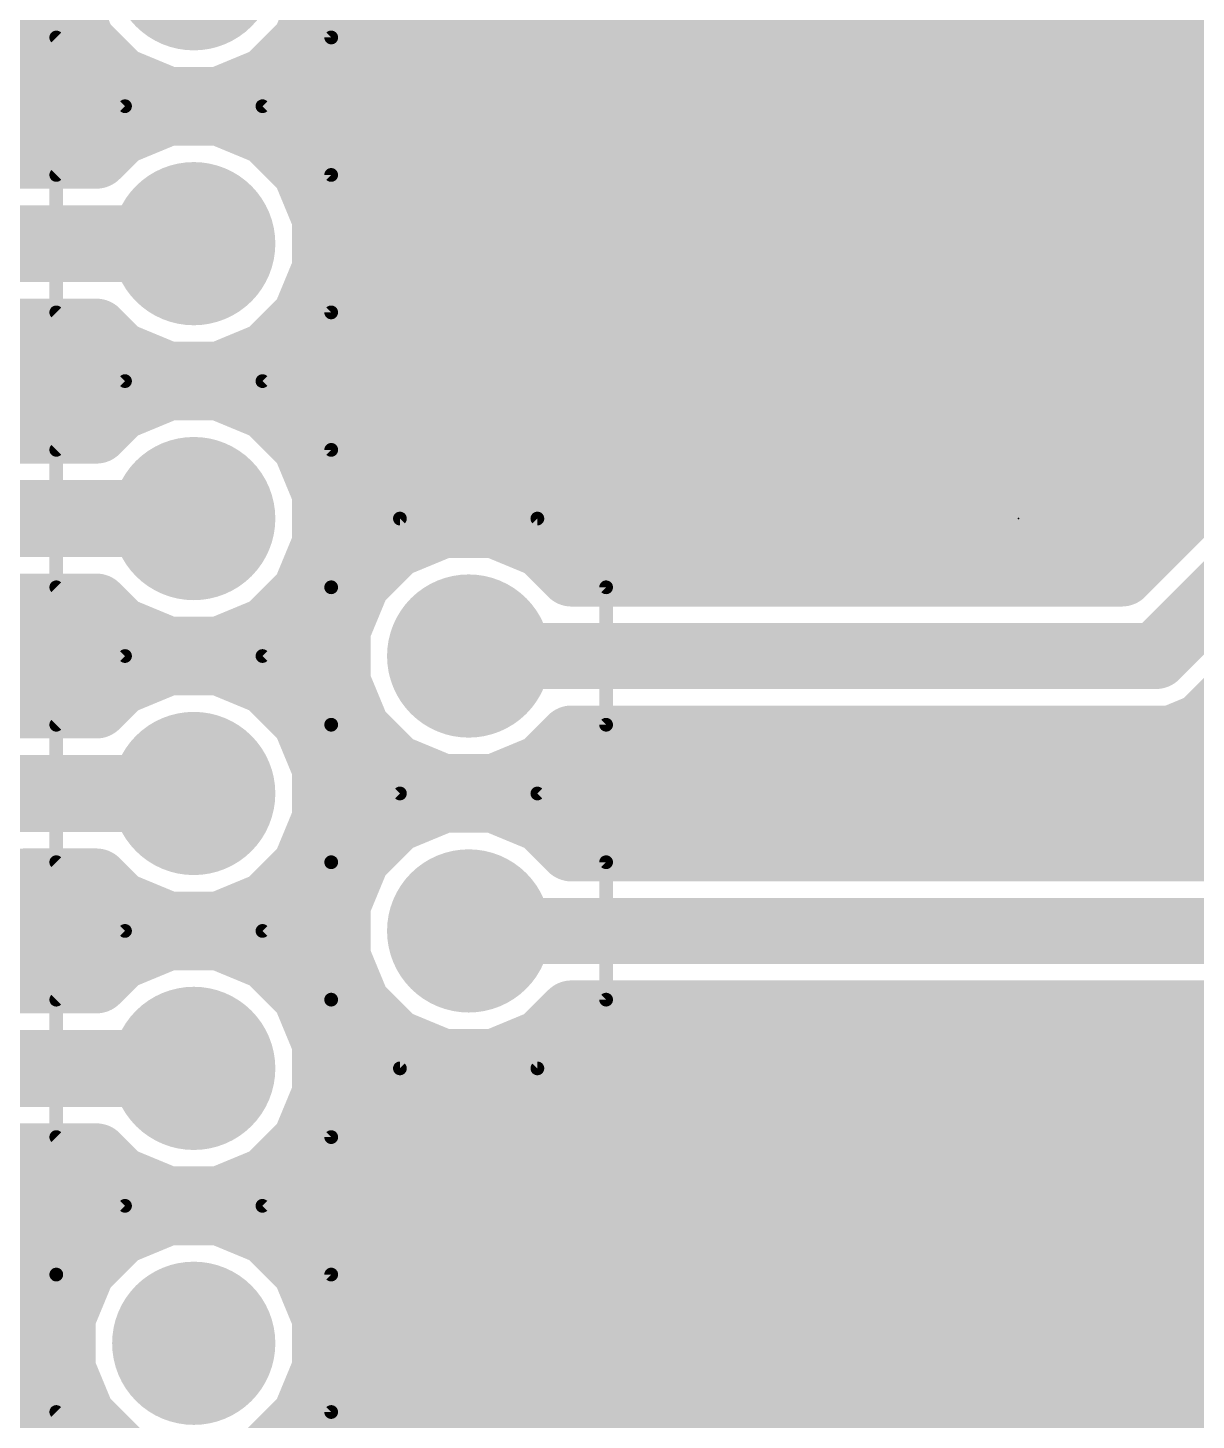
# Model space of a CAD drawing. Extents: x 30.8 to 86, y 18.1 to 73.3.
# Drawn here: x 50.54 to 61.33, y 31.04 to 43.9 of the extents above; entities that cross this region are included whole.
import ezdxf

# ---------------------------------------------------------------- set-up
doc = ezdxf.new("R2010")
doc.units = 0
for name, color, linetype in [('16', 132, 'CONTINUOUS'), ('17', 110, 'CONTINUOUS'), ('20', 31, 'CONTINUOUS'), ('21', 253, 'CONTINUOUS'), ('23', 53, 'CONTINUOUS')]:
    doc.layers.add(name, color=color, linetype=linetype)

# ---------------------------------------------------------------- blocks, each defined once
blk = doc.blocks.new('ROUNDP')
at = {"const_width": 0.5}
blk.add_lwpolyline([(0, -0.25, 1), (0, 0.25, 1), (0, -0.25)], format="xyb", dxfattribs=at)

msp = doc.modelspace()

# ---------------------------------------------------------------- linework, layer by layer
at = {"layer": '16'}
for points, const_width in [([(50.8588, 44.2091), (51.0432, 43.7639)], 0.6096), ([(53.0968, 43.7639), (53.2812, 44.2091)], 0.6096), ([(48.8507, 43.8912), (50.9905, 43.8912)], 0.6096), ([(53.1495, 43.8912), (62.738, 43.8912)], 0.6096), ([(51.0432, 43.7639), (51.3839, 43.4232)], 0.6096), ([(52.7561, 43.4232), (53.0968, 43.7639)], 0.6096), ([(51.3839, 43.4232), (51.8291, 43.2388)], 0.6096), ([(52.3109, 43.2388), (52.7561, 43.4232)], 0.6096), ([(48.2411, 43.2816), (51.7257, 43.2816)], 0.6096), ([(51.8291, 43.2388), (52.3109, 43.2388)], 0.6096), ([(52.4143, 43.2816), (62.738, 43.2816)], 0.6096), ([(51.8291, 43.1212), (51.3839, 42.9368)], 0.6096), ([(52.3109, 43.1212), (51.8291, 43.1212)], 0.6096), ([(52.7561, 42.9368), (52.3109, 43.1212)], 0.6096), ([(51.3839, 42.9368), (51.1699, 42.7228)], 0.6096), ([(53.0968, 42.5961), (52.7561, 42.9368)], 0.6096), ([(51.1699, 42.7228), (49.8962, 42.7228)], 0.6096), ([(53.0209, 42.672), (62.738, 42.672)], 0.6096), ([(53.2812, 42.1509), (53.0968, 42.5961)], 0.6096), ([(53.2812, 41.6691), (53.2812, 42.1509)], 0.6096), ([(53.2812, 42.0624), (62.738, 42.0624)], 0.6096), ([(48.895, 41.91), (52.07, 41.91)], 0.7112), ([(53.0968, 41.2239), (53.2812, 41.6691)], 0.6096), ([(53.1916, 41.4528), (62.738, 41.4528)], 0.6096), ([(52.7561, 40.8832), (53.0968, 41.2239)], 0.6096), ([(49.8962, 41.0972), (51.1699, 41.0972)], 0.6096), ([(51.1699, 41.0972), (51.3839, 40.8832)], 0.6096), ([(51.3839, 40.8832), (51.8291, 40.6988)], 0.6096), ([(52.3109, 40.6988), (52.7561, 40.8832)], 0.6096), ([(62.738, 40.9556), (60.6444, 38.862)], 0.6096), ([(49.6422, 40.8432), (51.4805, 40.8432)], 0.6096), ([(52.6595, 40.8432), (62.6256, 40.8432)], 0.6096), ([(51.8291, 40.6988), (52.3109, 40.6988)], 0.6096), ([(60.96, 38.1), (63.5, 40.64)], 0.6096), ([(51.8291, 40.5812), (51.3839, 40.3968)], 0.6096), ([(52.3109, 40.5812), (51.8291, 40.5812)], 0.6096), ([(52.7561, 40.3968), (52.3109, 40.5812)], 0.6096), ([(51.3839, 40.3968), (51.1699, 40.1828)], 0.6096), ([(53.0968, 40.0561), (52.7561, 40.3968)], 0.6096), ([(45.1931, 40.2336), (51.2207, 40.2336)], 0.6096), ([(52.9193, 40.2336), (62.016, 40.2336)], 0.6096), ([(51.1699, 40.1828), (48.7333, 40.1828)], 0.6096), ([(53.2812, 39.6109), (53.0968, 40.0561)], 0.6096), ([(61.3916, 37.454), (63.9316, 39.994)], 0.6096), ([(53.2758, 39.624), (61.4064, 39.624)], 0.6096), ([(53.2812, 39.1291), (53.2812, 39.6109)], 0.6096), ([(48.895, 39.37), (52.07, 39.37)], 0.7112), ([(54.3691, 39.3112), (53.9239, 39.1268)], 0.6096), ([(54.8509, 39.3112), (54.3691, 39.3112)], 0.6096), ([(55.2961, 39.1268), (54.8509, 39.3112)], 0.6096), ([(53.0968, 38.6839), (53.2812, 39.1291)], 0.6096), ([(53.9239, 39.1268), (53.5832, 38.7861)], 0.6096), ([(55.5609, 38.862), (55.2961, 39.1268)], 0.6096), ([(53.2337, 39.0144), (53.8115, 39.0144)], 0.6096), ([(55.4085, 39.0144), (60.7968, 39.0144)], 0.6096), ([(60.6444, 38.862), (55.5609, 38.862)], 0.6096), ([(52.7561, 38.3432), (53.0968, 38.6839)], 0.6096), ([(53.5832, 38.7861), (53.3988, 38.3409)], 0.6096), ([(49.2317, 38.5572), (51.1699, 38.5572)], 0.6096), ([(51.1699, 38.5572), (51.3839, 38.3432)], 0.6096), ([(49.0793, 38.4048), (51.3223, 38.4048)], 0.6096), ([(51.3839, 38.3432), (51.8291, 38.1588)], 0.6096), ([(52.3109, 38.1588), (52.7561, 38.3432)], 0.6096), ([(52.8177, 38.4048), (53.4253, 38.4048)], 0.6096), ([(53.3988, 38.3409), (53.3988, 37.8591)], 0.6096), ([(51.8291, 38.0412), (51.3839, 37.8568)], 0.6096), ([(51.8291, 38.1588), (52.3109, 38.1588)], 0.6096), ([(52.3109, 38.0412), (51.8291, 38.0412)], 0.6096), ([(52.7561, 37.8568), (52.3109, 38.0412)], 0.6096), ([(54.61, 38.1), (60.96, 38.1)], 0.6096), ([(48.4697, 37.7952), (51.3223, 37.7952)], 0.6096), ([(51.3839, 37.8568), (51.1699, 37.6428)], 0.6096), ([(53.0968, 37.5161), (52.7561, 37.8568)], 0.6096), ([(52.8177, 37.7952), (53.4253, 37.7952)], 0.6096), ([(53.3988, 37.8591), (53.5832, 37.4139)], 0.6096), ([(51.1699, 37.6428), (50.0033, 37.6428)], 0.6096), ([(53.2812, 37.0709), (53.0968, 37.5161)], 0.6096), ([(53.5832, 37.4139), (53.9239, 37.0732)], 0.6096), ([(61.1116, 37.338), (61.3916, 37.454)], 0.6096), ([(55.2961, 37.0732), (55.5609, 37.338)], 0.6096), ([(55.5609, 37.338), (61.1116, 37.338)], 0.6096), ([(53.2337, 37.1856), (53.8115, 37.1856)], 0.6096), ([(55.4085, 37.1856), (62.778, 37.1856)], 0.6096), ([(53.2812, 36.5891), (53.2812, 37.0709)], 0.6096), ([(53.9239, 37.0732), (54.3691, 36.8888)], 0.6096), ([(54.8509, 36.8888), (55.2961, 37.0732)], 0.6096), ([(50.165, 36.83), (52.07, 36.83)], 0.7112), ([(54.3691, 36.8888), (54.8509, 36.8888)], 0.6096), ([(54.3691, 36.7712), (53.9239, 36.5868)], 0.6096), ([(54.8509, 36.7712), (54.3691, 36.7712)], 0.6096), ([(55.2961, 36.5868), (54.8509, 36.7712)], 0.6096), ([(53.0968, 36.1439), (53.2812, 36.5891)], 0.6096), ([(53.2758, 36.576), (53.9131, 36.576)], 0.6096), ([(53.9239, 36.5868), (53.5832, 36.2461)], 0.6096), ([(55.5609, 36.322), (55.2961, 36.5868)], 0.6096), ([(55.3069, 36.576), (62.1684, 36.576)], 0.6096), ([(53.5832, 36.2461), (53.3988, 35.8009)], 0.6096), ([(61.9144, 36.322), (55.5609, 36.322)], 0.6096), ([(52.7561, 35.8032), (53.0968, 36.1439)], 0.6096), ([(49.5873, 35.1028), (50.5017, 36.0172)], 0.6096), ([(50.5017, 36.0172), (51.1699, 36.0172)], 0.6096), ([(51.1699, 36.0172), (51.3839, 35.8032)], 0.6096), ([(50.4509, 35.9664), (51.2207, 35.9664)], 0.6096), ([(52.9193, 35.9664), (53.4673, 35.9664)], 0.6096), ([(51.3839, 35.8032), (51.8291, 35.6188)], 0.6096), ([(52.3109, 35.6188), (52.7561, 35.8032)], 0.6096), ([(53.3988, 35.8009), (53.3988, 35.3191)], 0.6096), ([(51.8291, 35.6188), (52.3109, 35.6188)], 0.6096), ([(51.8291, 35.5012), (51.3839, 35.3168)], 0.6096), ([(52.3109, 35.5012), (51.8291, 35.5012)], 0.6096), ([(52.7561, 35.3168), (52.3109, 35.5012)], 0.6096), ([(62.23, 35.56), (54.61, 35.56)], 0.6096), ([(49.8413, 35.3568), (51.4805, 35.3568)], 0.6096), ([(52.6595, 35.3568), (53.3988, 35.3568)], 0.6096), ([(51.3839, 35.3168), (51.1699, 35.1028)], 0.6096), ([(53.0968, 34.9761), (52.7561, 35.3168)], 0.6096), ([(53.3988, 35.3191), (53.5832, 34.8739)], 0.6096), ([(51.1699, 35.1028), (49.5873, 35.1028)], 0.6096), ([(53.2812, 34.5309), (53.0968, 34.9761)], 0.6096), ([(53.5832, 34.8739), (53.9239, 34.5332)], 0.6096), ([(53.1916, 34.7472), (53.7099, 34.7472)], 0.6096), ([(55.2961, 34.5332), (55.5609, 34.798)], 0.6096), ([(55.5101, 34.7472), (66.0782, 34.7472)], 0.6096), ([(55.5609, 34.798), (62.3816, 34.798)], 0.6096), ([(53.2812, 34.0491), (53.2812, 34.5309)], 0.6096), ([(53.9239, 34.5332), (54.3691, 34.3488)], 0.6096), ([(54.8509, 34.3488), (55.2961, 34.5332)], 0.6096), ([(48.26, 34.29), (52.07, 34.29)], 0.7112), ([(54.3691, 34.3488), (54.8509, 34.3488)], 0.6096), ([(53.0968, 33.6039), (53.2812, 34.0491)], 0.6096), ([(53.2812, 34.1376), (66.005, 34.1376)], 0.6096), ([(52.7561, 33.2632), (53.0968, 33.6039)], 0.6096), ([(48.5967, 33.4772), (51.1699, 33.4772)], 0.6096), ([(51.1699, 33.4772), (51.3839, 33.2632)], 0.6096), ([(53.0209, 33.528), (66.2409, 33.528)], 0.6096), ([(51.3839, 33.2632), (51.8291, 33.0788)], 0.6096), ([(52.3109, 33.0788), (52.7561, 33.2632)], 0.6096), ([(51.8291, 33.0788), (52.3109, 33.0788)], 0.6096), ([(48.0379, 32.9184), (51.7258, 32.9184)], 0.6096), ([(51.8291, 32.9612), (51.3839, 32.7768)], 0.6096), ([(52.3109, 32.9612), (51.8291, 32.9612)], 0.6096), ([(52.7561, 32.7768), (52.3109, 32.9612)], 0.6096), ([(52.4142, 32.9184), (66.9658, 32.9184)], 0.6096), ([(51.3839, 32.7768), (51.0432, 32.4361)], 0.6096), ([(53.0968, 32.4361), (52.7561, 32.7768)], 0.6096), ([(51.0432, 32.4361), (50.8588, 31.9909)], 0.6096), ([(53.2812, 31.9909), (53.0968, 32.4361)], 0.6096), ([(47.8028, 32.3088), (50.9905, 32.3088)], 0.6096), ([(53.1495, 32.3088), (66.2305, 32.3088)], 0.6096), ([(50.8588, 31.9909), (50.8588, 31.5091)], 0.6096), ([(53.2812, 31.5091), (53.2812, 31.9909)], 0.6096), ([(47.8028, 31.6992), (50.8588, 31.6992)], 0.6096), ([(53.2812, 31.6992), (66.0988, 31.6992)], 0.6096), ([(50.8588, 31.5091), (51.0432, 31.0639)], 0.6096), ([(53.0968, 31.0639), (53.2812, 31.5091)], 0.6096), ([(47.8028, 31.0896), (51.0326, 31.0896)], 0.6096), ([(53.1074, 31.0896), (66.2726, 31.0896)], 0.6096), ([(51.0432, 31.0639), (51.3839, 30.7232)], 0.6096), ([(52.7561, 30.7232), (53.0968, 31.0639)], 0.6096)]:
    msp.add_lwpolyline(points, dxfattribs=dict(at, const_width=const_width))
for points, const_width in [([(50.9905, 43.7388, 1), (50.9905, 44.0436)], 0.3048), ([(53.1495, 44.0436, 1), (53.1495, 43.7388)], 0.3048), ([(51.151, 43.8717, 1), (50.9354, 43.6561)], 0.3048), ([(53.2046, 43.6561, 1), (52.989, 43.8717)], 0.3048), ([(50.9024, 43.7056, 1), (51.184, 43.8222)], 0.3048), ([(52.956, 43.8222, 1), (53.2376, 43.7056)], 0.3048), ([(51.4422, 43.564, 1), (51.3256, 43.2824)], 0.3048), ([(51.2761, 43.3154, 1), (51.4917, 43.531)], 0.3048), ([(52.6483, 43.531, 1), (52.8639, 43.3154)], 0.3048), ([(52.8144, 43.2824, 1), (52.6978, 43.564)], 0.3048), ([(51.8291, 43.3912, 1), (51.8291, 43.0864)], 0.3048), ([(51.7257, 43.1292, 1), (51.7257, 43.434)], 0.3048), ([(51.7708, 43.098, 1), (51.8874, 43.3796)], 0.3048), ([(52.2526, 43.3796, 1), (52.3692, 43.098)], 0.3048), ([(52.4143, 43.434, 1), (52.4143, 43.1292)], 0.3048), ([(52.3109, 43.0864, 1), (52.3109, 43.3912)], 0.3048), ([(51.8291, 43.2736, 1), (51.8291, 42.9688)], 0.3048), ([(51.8874, 42.9804, 1), (51.7708, 43.262)], 0.3048), ([(52.3692, 43.262, 1), (52.2526, 42.9804)], 0.3048), ([(52.3109, 42.9688, 1), (52.3109, 43.2736)], 0.3048), ([(51.3256, 43.0776, 1), (51.4422, 42.796)], 0.3048), ([(51.4917, 42.829, 1), (51.2761, 43.0446)], 0.3048), ([(52.8639, 43.0446, 1), (52.6483, 42.829)], 0.3048), ([(52.6978, 42.796, 1), (52.8144, 43.0776)], 0.3048), ([(51.0621, 42.8306, 1), (51.2777, 42.615)], 0.3048), ([(51.1699, 42.5704, 1), (51.1699, 42.8752)], 0.3048), ([(53.0209, 42.8244, 1), (53.0209, 42.5196)], 0.3048), ([(53.2376, 42.6544, 1), (52.956, 42.5378)], 0.3048), ([(52.989, 42.4883, 1), (53.2046, 42.7039)], 0.3048), ([(53.4336, 42.1509, 1), (53.1288, 42.1509)], 0.3048), ([(53.2812, 42.2148, 1), (53.2812, 41.91)], 0.3048), ([(53.1404, 42.0926, 1), (53.422, 42.2092)], 0.3048), ([(52.07, 41.7322, 1), (52.07, 42.0878)], 0.3556), ([(53.422, 41.6108, 1), (53.1404, 41.7274)], 0.3048), ([(53.1288, 41.6691, 1), (53.4336, 41.6691)], 0.3048), ([(53.1916, 41.6052, 1), (53.1916, 41.3004)], 0.3048), ([(52.956, 41.2822, 1), (53.2376, 41.1656)], 0.3048), ([(53.2046, 41.1161, 1), (52.989, 41.3317)], 0.3048), ([(51.2777, 41.205, 1), (51.0621, 40.9894)], 0.3048), ([(51.1699, 40.9448, 1), (51.1699, 41.2496)], 0.3048), ([(51.4422, 41.024, 1), (51.3256, 40.7424)], 0.3048), ([(52.8144, 40.7424, 1), (52.6978, 41.024)], 0.3048), ([(51.2761, 40.7754, 1), (51.4917, 40.991)], 0.3048), ([(51.4805, 40.6908, 1), (51.4805, 40.9956)], 0.3048), ([(52.6595, 40.9956, 1), (52.6595, 40.6908)], 0.3048), ([(52.6483, 40.991, 1), (52.8639, 40.7754)], 0.3048), ([(51.8291, 40.8512, 1), (51.8291, 40.5464)], 0.3048), ([(51.7708, 40.558, 1), (51.8874, 40.8396)], 0.3048), ([(52.2526, 40.8396, 1), (52.3692, 40.558)], 0.3048), ([(52.3109, 40.5464, 1), (52.3109, 40.8512)], 0.3048), ([(51.8291, 40.7336, 1), (51.8291, 40.4288)], 0.3048), ([(51.8874, 40.4404, 1), (51.7708, 40.722)], 0.3048), ([(52.3692, 40.722, 1), (52.2526, 40.4404)], 0.3048), ([(52.3109, 40.4288, 1), (52.3109, 40.7336)], 0.3048), ([(51.3256, 40.5376, 1), (51.4422, 40.256)], 0.3048), ([(51.4917, 40.289, 1), (51.2761, 40.5046)], 0.3048), ([(52.8639, 40.5046, 1), (52.6483, 40.289)], 0.3048), ([(52.6978, 40.256, 1), (52.8144, 40.5376)], 0.3048), ([(51.2207, 40.0812, 1), (51.2207, 40.386)], 0.3048), ([(52.9193, 40.386, 1), (52.9193, 40.0812)], 0.3048), ([(51.0621, 40.2906, 1), (51.2777, 40.075)], 0.3048), ([(51.1699, 40.0304, 1), (51.1699, 40.3352)], 0.3048), ([(53.2376, 40.1144, 1), (52.956, 39.9978)], 0.3048), ([(52.989, 39.9483, 1), (53.2046, 40.1639)], 0.3048), ([(53.2758, 39.7764, 1), (53.2758, 39.4716)], 0.3048), ([(53.4336, 39.6109, 1), (53.1288, 39.6109)], 0.3048), ([(61.4064, 39.4716, 1), (61.4064, 39.7764)], 0.3048), ([(53.1404, 39.5526, 1), (53.422, 39.6692)], 0.3048), ([(52.07, 39.1922, 1), (52.07, 39.5478)], 0.3556), ([(54.3691, 39.4636, 1), (54.3691, 39.1588)], 0.3048), ([(54.4274, 39.1704, 1), (54.3108, 39.452)], 0.3048), ([(54.9092, 39.452, 1), (54.7926, 39.1704)], 0.3048), ([(54.8509, 39.1588, 1), (54.8509, 39.4636)], 0.3048), ([(53.422, 39.0708, 1), (53.1404, 39.1874)], 0.3048), ([(53.8656, 39.2676, 1), (53.9822, 38.986)], 0.3048), ([(54.0317, 39.019, 1), (53.8161, 39.2346)], 0.3048), ([(55.4039, 39.2346, 1), (55.1883, 39.019)], 0.3048), ([(55.2378, 38.986, 1), (55.3544, 39.2676)], 0.3048), ([(53.2337, 39.1668, 1), (53.2337, 38.862)], 0.3048), ([(53.1288, 39.1291, 1), (53.4336, 39.1291)], 0.3048), ([(53.8115, 38.862, 1), (53.8115, 39.1668)], 0.3048), ([(55.4085, 39.1668, 1), (55.4085, 38.862)], 0.3048), ([(60.7968, 38.862, 1), (60.7968, 39.1668)], 0.3048), ([(55.5609, 39.0144, 1), (55.5609, 38.7096)], 0.3048), ([(55.4531, 38.7542, 1), (55.6687, 38.9698)], 0.3048), ([(60.5366, 38.9698, 1), (60.7521, 38.7542)], 0.3048), ([(60.6444, 38.7096, 1), (60.6444, 39.0144)], 0.3048), ([(53.2046, 38.5761, 1), (52.989, 38.7917)], 0.3048), ([(53.4754, 38.8939, 1), (53.691, 38.6783)], 0.3048), ([(53.724, 38.7278, 1), (53.4424, 38.8444)], 0.3048), ([(51.2777, 38.665, 1), (51.0621, 38.4494)], 0.3048), ([(51.1699, 38.4048, 1), (51.1699, 38.7096)], 0.3048), ([(52.956, 38.7422, 1), (53.2376, 38.6256)], 0.3048), ([(51.4422, 38.484, 1), (51.3256, 38.2024)], 0.3048), ([(51.2761, 38.2354, 1), (51.4917, 38.451)], 0.3048), ([(51.3223, 38.2524, 1), (51.3223, 38.5572)], 0.3048), ([(52.6483, 38.451, 1), (52.8639, 38.2354)], 0.3048), ([(52.8177, 38.5572, 1), (52.8177, 38.2524)], 0.3048), ([(52.8144, 38.2024, 1), (52.6978, 38.484)], 0.3048), ([(53.5512, 38.3409, 1), (53.2464, 38.3409)], 0.3048), ([(53.4253, 38.2524, 1), (53.4253, 38.5572)], 0.3048), ([(53.258, 38.3992, 1), (53.5396, 38.2826)], 0.3048), ([(51.8291, 38.3112, 1), (51.8291, 38.0064)], 0.3048), ([(51.8291, 38.1936, 1), (51.8291, 37.8888)], 0.3048), ([(51.7708, 38.018, 1), (51.8874, 38.2996)], 0.3048), ([(51.8874, 37.9004, 1), (51.7708, 38.182)], 0.3048), ([(52.2526, 38.2996, 1), (52.3692, 38.018)], 0.3048), ([(52.3692, 38.182, 1), (52.2526, 37.9004)], 0.3048), ([(52.3109, 38.0064, 1), (52.3109, 38.3112)], 0.3048), ([(52.3109, 37.8888, 1), (52.3109, 38.1936)], 0.3048), ([(54.61, 38.2524, 1), (54.61, 37.9476)], 0.3048), ([(60.8522, 38.2078, 1), (61.0678, 37.9922)], 0.3048), ([(60.96, 37.9476, 1), (60.96, 38.2524)], 0.3048), ([(51.3256, 37.9976, 1), (51.4422, 37.716)], 0.3048), ([(51.4917, 37.749, 1), (51.2761, 37.9646)], 0.3048), ([(51.3223, 37.6428, 1), (51.3223, 37.9476)], 0.3048), ([(52.8639, 37.9646, 1), (52.6483, 37.749)], 0.3048), ([(52.8177, 37.9476, 1), (52.8177, 37.6428)], 0.3048), ([(52.6978, 37.716, 1), (52.8144, 37.9976)], 0.3048), ([(53.5396, 37.9174, 1), (53.258, 37.8008)], 0.3048), ([(53.4253, 37.6428, 1), (53.4253, 37.9476)], 0.3048), ([(53.2464, 37.8591, 1), (53.5512, 37.8591)], 0.3048), ([(51.0621, 37.7506, 1), (51.2777, 37.535)], 0.3048), ([(51.1699, 37.4904, 1), (51.1699, 37.7952)], 0.3048), ([(53.2376, 37.5744, 1), (52.956, 37.4578)], 0.3048), ([(52.989, 37.4083, 1), (53.2046, 37.6239)], 0.3048), ([(53.691, 37.5217, 1), (53.4754, 37.3061)], 0.3048), ([(61.2839, 37.5618, 1), (61.4994, 37.3462)], 0.3048), ([(61.45, 37.3132, 1), (61.3333, 37.5948)], 0.3048), ([(53.4424, 37.3556, 1), (53.724, 37.4722)], 0.3048), ([(55.5609, 37.4904, 1), (55.5609, 37.1856)], 0.3048), ([(55.6687, 37.2302, 1), (55.4531, 37.4458)], 0.3048), ([(61.0533, 37.4788, 1), (61.1699, 37.1972)], 0.3048), ([(61.1116, 37.1856, 1), (61.1116, 37.4904)], 0.3048), ([(53.2337, 37.338, 1), (53.2337, 37.0332)], 0.3048), ([(53.8115, 37.0332, 1), (53.8115, 37.338)], 0.3048), ([(55.4085, 37.338, 1), (55.4085, 37.0332)], 0.3048), ([(53.4336, 37.0709, 1), (53.1288, 37.0709)], 0.3048), ([(53.9822, 37.214, 1), (53.8656, 36.9324)], 0.3048), ([(53.8161, 36.9654, 1), (54.0317, 37.181)], 0.3048), ([(55.1883, 37.181, 1), (55.4039, 36.9654)], 0.3048), ([(55.3544, 36.9324, 1), (55.2378, 37.214)], 0.3048), ([(52.07, 36.6522, 1), (52.07, 37.0078)], 0.3556), ([(53.1404, 37.0126, 1), (53.422, 37.1292)], 0.3048), ([(54.3691, 37.0412, 1), (54.3691, 36.7364)], 0.3048), ([(54.3108, 36.748, 1), (54.4274, 37.0296)], 0.3048), ([(54.7926, 37.0296, 1), (54.9092, 36.748)], 0.3048), ([(54.8509, 36.7364, 1), (54.8509, 37.0412)], 0.3048), ([(54.3691, 36.9236, 1), (54.3691, 36.6188)], 0.3048), ([(54.4274, 36.6304, 1), (54.3108, 36.912)], 0.3048), ([(54.9092, 36.912, 1), (54.7926, 36.6304)], 0.3048), ([(54.8509, 36.6188, 1), (54.8509, 36.9236)], 0.3048), ([(53.2758, 36.7284, 1), (53.2758, 36.4236)], 0.3048), ([(53.422, 36.5308, 1), (53.1404, 36.6474)], 0.3048), ([(53.8656, 36.7276, 1), (53.9822, 36.446)], 0.3048), ([(54.0317, 36.479, 1), (53.8161, 36.6946)], 0.3048), ([(53.9131, 36.4236, 1), (53.9131, 36.7284)], 0.3048), ([(55.4039, 36.6946, 1), (55.1883, 36.479)], 0.3048), ([(55.3069, 36.7284, 1), (55.3069, 36.4236)], 0.3048), ([(55.2378, 36.446, 1), (55.3544, 36.7276)], 0.3048), ([(53.1288, 36.5891, 1), (53.4336, 36.5891)], 0.3048), ([(53.724, 36.1878, 1), (53.4424, 36.3044)], 0.3048), ([(55.5609, 36.4744, 1), (55.5609, 36.1696)], 0.3048), ([(55.4531, 36.2142, 1), (55.6687, 36.4298)], 0.3048), ([(53.2046, 36.0361, 1), (52.989, 36.2517)], 0.3048), ([(53.4754, 36.3539, 1), (53.691, 36.1383)], 0.3048), ([(50.5017, 36.1696, 1), (50.5017, 35.8648)], 0.3048), ([(50.6094, 35.9094, 1), (50.3939, 36.125)], 0.3048), ([(51.2777, 36.125, 1), (51.0621, 35.9094)], 0.3048), ([(51.1699, 35.8648, 1), (51.1699, 36.1696)], 0.3048), ([(52.956, 36.2022, 1), (53.2376, 36.0856)], 0.3048), ([(50.4509, 36.1188, 1), (50.4509, 35.814)], 0.3048), ([(51.2207, 35.814, 1), (51.2207, 36.1188)], 0.3048), ([(52.9193, 36.1188, 1), (52.9193, 35.814)], 0.3048), ([(53.4673, 35.814, 1), (53.4673, 36.1188)], 0.3048), ([(51.4422, 35.944, 1), (51.3256, 35.6624)], 0.3048), ([(51.2761, 35.6954, 1), (51.4917, 35.911)], 0.3048), ([(52.6483, 35.911, 1), (52.8639, 35.6954)], 0.3048), ([(52.8144, 35.6624, 1), (52.6978, 35.944)], 0.3048), ([(53.5512, 35.8009, 1), (53.2464, 35.8009)], 0.3048), ([(51.8291, 35.7712, 1), (51.8291, 35.4664)], 0.3048), ([(51.7708, 35.478, 1), (51.8874, 35.7596)], 0.3048), ([(52.2526, 35.7596, 1), (52.3692, 35.478)], 0.3048), ([(52.3109, 35.4664, 1), (52.3109, 35.7712)], 0.3048), ([(53.258, 35.8592, 1), (53.5396, 35.7426)], 0.3048), ([(51.8291, 35.6536, 1), (51.8291, 35.3488)], 0.3048), ([(51.8874, 35.3604, 1), (51.7708, 35.642)], 0.3048), ([(52.3692, 35.642, 1), (52.2526, 35.3604)], 0.3048), ([(52.3109, 35.3488, 1), (52.3109, 35.6536)], 0.3048), ([(54.61, 35.7124, 1), (54.61, 35.4076)], 0.3048), ([(51.4805, 35.2044, 1), (51.4805, 35.5092)], 0.3048), ([(52.6595, 35.5092, 1), (52.6595, 35.2044)], 0.3048), ([(53.3988, 35.2044, 1), (53.3988, 35.5092)], 0.3048), ([(51.3256, 35.4576, 1), (51.4422, 35.176)], 0.3048), ([(51.4917, 35.209, 1), (51.2761, 35.4246)], 0.3048), ([(52.8639, 35.4246, 1), (52.6483, 35.209)], 0.3048), ([(52.6978, 35.176, 1), (52.8144, 35.4576)], 0.3048), ([(53.5396, 35.3774, 1), (53.258, 35.2608)], 0.3048), ([(51.1699, 34.9504, 1), (51.1699, 35.2552)], 0.3048), ([(53.2464, 35.3191, 1), (53.5512, 35.3191)], 0.3048), ([(51.0621, 35.2106, 1), (51.2777, 34.995)], 0.3048), ([(53.2376, 35.0344, 1), (52.956, 34.9178)], 0.3048), ([(52.989, 34.8683, 1), (53.2046, 35.0839)], 0.3048), ([(53.691, 34.9817, 1), (53.4754, 34.7661)], 0.3048), ([(53.1916, 34.8996, 1), (53.1916, 34.5948)], 0.3048), ([(53.4424, 34.8156, 1), (53.724, 34.9322)], 0.3048), ([(53.7099, 34.5948, 1), (53.7099, 34.8996)], 0.3048), ([(55.5101, 34.8996, 1), (55.5101, 34.5948)], 0.3048), ([(55.5609, 34.9504, 1), (55.5609, 34.6456)], 0.3048), ([(55.6687, 34.6902, 1), (55.4531, 34.9058)], 0.3048), ([(53.4336, 34.5309, 1), (53.1288, 34.5309)], 0.3048), ([(53.1404, 34.4726, 1), (53.422, 34.5892)], 0.3048), ([(53.9822, 34.674, 1), (53.8656, 34.3924)], 0.3048), ([(53.8161, 34.4254, 1), (54.0317, 34.641)], 0.3048), ([(55.1883, 34.641, 1), (55.4039, 34.4254)], 0.3048), ([(55.3544, 34.3924, 1), (55.2378, 34.674)], 0.3048), ([(52.07, 34.1122, 1), (52.07, 34.4678)], 0.3556), ([(54.3691, 34.5012, 1), (54.3691, 34.1964)], 0.3048), ([(54.3108, 34.208, 1), (54.4274, 34.4896)], 0.3048), ([(54.7926, 34.4896, 1), (54.9092, 34.208)], 0.3048), ([(54.8509, 34.1964, 1), (54.8509, 34.5012)], 0.3048), ([(53.2812, 34.29, 1), (53.2812, 33.9852)], 0.3048), ([(53.422, 33.9908, 1), (53.1404, 34.1074)], 0.3048), ([(53.1288, 34.0491, 1), (53.4336, 34.0491)], 0.3048), ([(53.2046, 33.4961, 1), (52.989, 33.7117)], 0.3048), ([(51.2777, 33.585, 1), (51.0621, 33.3694)], 0.3048), ([(51.1699, 33.3248, 1), (51.1699, 33.6296)], 0.3048), ([(53.0209, 33.6804, 1), (53.0209, 33.3756)], 0.3048), ([(52.956, 33.6622, 1), (53.2376, 33.5456)], 0.3048), ([(51.4422, 33.404, 1), (51.3256, 33.1224)], 0.3048), ([(51.2761, 33.1554, 1), (51.4917, 33.371)], 0.3048), ([(52.6483, 33.371, 1), (52.8639, 33.1554)], 0.3048), ([(52.8144, 33.1224, 1), (52.6978, 33.404)], 0.3048), ([(51.8291, 33.2312, 1), (51.8291, 32.9264)], 0.3048), ([(51.7708, 32.938, 1), (51.8874, 33.2196)], 0.3048), ([(52.2526, 33.2196, 1), (52.3692, 32.938)], 0.3048), ([(52.3109, 32.9264, 1), (52.3109, 33.2312)], 0.3048), ([(51.8291, 33.1136, 1), (51.8291, 32.8088)], 0.3048), ([(51.7258, 32.766, 1), (51.7258, 33.0708)], 0.3048), ([(51.8874, 32.8204, 1), (51.7708, 33.102)], 0.3048), ([(52.3692, 33.102, 1), (52.2526, 32.8204)], 0.3048), ([(52.4142, 33.0708, 1), (52.4142, 32.766)], 0.3048), ([(52.3109, 32.8088, 1), (52.3109, 33.1136)], 0.3048), ([(51.3256, 32.9176, 1), (51.4422, 32.636)], 0.3048), ([(51.4917, 32.669, 1), (51.2761, 32.8846)], 0.3048), ([(52.8639, 32.8846, 1), (52.6483, 32.669)], 0.3048), ([(52.6978, 32.636, 1), (52.8144, 32.9176)], 0.3048), ([(50.9354, 32.5439, 1), (51.151, 32.3283)], 0.3048), ([(51.184, 32.3778, 1), (50.9024, 32.4944)], 0.3048), ([(53.2376, 32.4944, 1), (52.956, 32.3778)], 0.3048), ([(52.989, 32.3283, 1), (53.2046, 32.5439)], 0.3048), ([(50.9905, 32.1564, 1), (50.9905, 32.4612)], 0.3048), ([(53.1495, 32.4612, 1), (53.1495, 32.1564)], 0.3048), ([(51.0112, 31.9909, 1), (50.7064, 31.9909)], 0.3048), ([(53.4336, 31.9909, 1), (53.1288, 31.9909)], 0.3048), ([(50.718, 32.0492, 1), (50.9996, 31.9326)], 0.3048), ([(53.1404, 31.9326, 1), (53.422, 32.0492)], 0.3048), ([(50.8588, 31.5468, 1), (50.8588, 31.8516)], 0.3048), ([(53.2812, 31.8516, 1), (53.2812, 31.5468)], 0.3048), ([(50.9996, 31.5674, 1), (50.718, 31.4508)], 0.3048), ([(53.422, 31.4508, 1), (53.1404, 31.5674)], 0.3048), ([(50.7064, 31.5091, 1), (51.0112, 31.5091)], 0.3048), ([(53.1288, 31.5091, 1), (53.4336, 31.5091)], 0.3048), ([(51.0326, 30.9372, 1), (51.0326, 31.242)], 0.3048), ([(53.1074, 31.242, 1), (53.1074, 30.9372)], 0.3048), ([(51.151, 31.1717, 1), (50.9354, 30.9561)], 0.3048), ([(50.9024, 31.0056, 1), (51.184, 31.1222)], 0.3048), ([(52.956, 31.1222, 1), (53.2376, 31.0056)], 0.3048), ([(53.2046, 30.9561, 1), (52.989, 31.1717)], 0.3048)]:
    msp.add_lwpolyline(points, format="xyb", dxfattribs=dict(at, const_width=const_width))
at = {"layer": '20', "const_width": 0.1524}
msp.add_lwpolyline([(58.42, 18.2245, 1), (58.42, 73.2155, 1), (58.42, 18.2245)], format="xyb", dxfattribs=at)
at = {"layer": '21', "const_width": 0.127}
for points in [[(50.8, 48.895), (50.8, 32.385)], [(53.34, 43.815), (53.34, 45.085)], [(50.8, 43.815), (51.435, 43.18)], [(52.705, 43.18), (53.34, 43.815)], [(51.435, 43.18), (50.8, 42.545)], [(53.34, 42.545), (52.705, 43.18)], [(53.34, 41.275), (53.34, 42.545)], [(50.8, 41.275), (51.435, 40.64)], [(52.705, 40.64), (53.34, 41.275)], [(51.435, 40.64), (50.8, 40.005)], [(53.34, 40.005), (52.705, 40.64)], [(53.34, 38.735), (53.34, 40.005)], [(53.34, 38.735), (53.975, 39.37)], [(53.975, 39.37), (55.245, 39.37)], [(55.245, 39.37), (55.88, 38.735)], [(50.8, 38.735), (51.435, 38.1)], [(52.705, 38.1), (53.34, 38.735)], [(53.34, 37.465), (53.34, 38.735)], [(55.88, 38.735), (55.88, 37.465)], [(51.435, 38.1), (50.8, 37.465)], [(53.34, 37.465), (52.705, 38.1)], [(53.34, 36.195), (53.34, 37.465)], [(53.975, 36.83), (53.34, 37.465)], [(55.88, 37.465), (55.245, 36.83)], [(53.34, 36.195), (53.975, 36.83)], [(55.245, 36.83), (55.88, 36.195)], [(50.8, 36.195), (51.435, 35.56)], [(52.705, 35.56), (53.34, 36.195)], [(53.34, 34.925), (53.34, 36.195)], [(55.88, 36.195), (55.88, 34.925)], [(51.435, 35.56), (50.8, 34.925)], [(53.34, 34.925), (52.705, 35.56)], [(53.34, 33.655), (53.34, 34.925)], [(53.975, 34.29), (53.34, 34.925)], [(55.88, 34.925), (55.245, 34.29)], [(55.245, 34.29), (53.975, 34.29)], [(50.8, 33.655), (51.435, 33.02)], [(52.705, 33.02), (53.34, 33.655)], [(51.435, 33.02), (50.8, 32.385)], [(53.34, 32.385), (52.705, 33.02)], [(50.8, 32.385), (50.8, 22.86)], [(53.34, 31.115), (53.34, 32.385)], [(50.8, 31.115), (51.435, 30.48)], [(52.705, 30.48), (53.34, 31.115)]]:
    msp.add_lwpolyline(points, dxfattribs=at)
at = {"layer": '21', "const_width": 0.0635}
for points in [[(50.8225, 43.8375, 1), (50.7775, 43.7925)], [(53.3625, 43.7925, 1), (53.3175, 43.8375)], [(53.3083, 43.815, 1), (53.3718, 43.815)], [(51.4575, 43.1575, 1), (51.4125, 43.2025)], [(51.4125, 43.1575, 1), (51.4575, 43.2025)], [(52.7275, 43.2025, 1), (52.6825, 43.1575)], [(52.6825, 43.2025, 1), (52.7275, 43.1575)], [(50.7775, 42.5675, 1), (50.8225, 42.5225)], [(53.3718, 42.545, 1), (53.3083, 42.545)], [(53.3175, 42.5225, 1), (53.3625, 42.5675)], [(50.8225, 41.2975, 1), (50.7775, 41.2525)], [(53.3083, 41.275, 1), (53.3718, 41.275)], [(53.3625, 41.2525, 1), (53.3175, 41.2975)], [(51.4575, 40.6175, 1), (51.4125, 40.6625)], [(51.4125, 40.6175, 1), (51.4575, 40.6625)], [(52.7275, 40.6625, 1), (52.6825, 40.6175)], [(52.6825, 40.6625, 1), (52.7275, 40.6175)], [(50.7775, 40.0275, 1), (50.8225, 39.9825)], [(53.3718, 40.005, 1), (53.3083, 40.005)], [(53.3175, 39.9825, 1), (53.3625, 40.0275)], [(53.975, 39.4018, 1), (53.975, 39.3383)], [(53.9975, 39.3475, 1), (53.9525, 39.3925)], [(55.2675, 39.3925, 1), (55.2225, 39.3475)], [(55.245, 39.3383, 1), (55.245, 39.4018)], [(50.8225, 38.7575, 1), (50.7775, 38.7125)], [(53.3175, 38.7575, 1), (53.3625, 38.7125)], [(53.3718, 38.735, 1), (53.3083, 38.735)], [(53.3083, 38.735, 1), (53.3718, 38.735)], [(53.3625, 38.7125, 1), (53.3175, 38.7575)], [(55.9118, 38.735, 1), (55.8483, 38.735)], [(55.8575, 38.7125, 1), (55.9025, 38.7575)], [(51.4575, 38.0775, 1), (51.4125, 38.1225)], [(51.4125, 38.0775, 1), (51.4575, 38.1225)], [(52.7275, 38.1225, 1), (52.6825, 38.0775)], [(52.6825, 38.1225, 1), (52.7275, 38.0775)], [(50.7775, 37.4875, 1), (50.8225, 37.4425)], [(53.3625, 37.4875, 1), (53.3175, 37.4425)], [(53.3718, 37.465, 1), (53.3083, 37.465)], [(53.3083, 37.465, 1), (53.3718, 37.465)], [(53.3175, 37.4425, 1), (53.3625, 37.4875)], [(55.8483, 37.465, 1), (55.9118, 37.465)], [(55.9025, 37.4425, 1), (55.8575, 37.4875)], [(53.9975, 36.8075, 1), (53.9525, 36.8525)], [(53.9525, 36.8075, 1), (53.9975, 36.8525)], [(55.2675, 36.8525, 1), (55.2225, 36.8075)], [(55.2225, 36.8525, 1), (55.2675, 36.8075)], [(50.8225, 36.2175, 1), (50.7775, 36.1725)], [(53.3175, 36.2175, 1), (53.3625, 36.1725)], [(53.3718, 36.195, 1), (53.3083, 36.195)], [(53.3083, 36.195, 1), (53.3718, 36.195)], [(53.3625, 36.1725, 1), (53.3175, 36.2175)], [(55.9118, 36.195, 1), (55.8483, 36.195)], [(55.8575, 36.1725, 1), (55.9025, 36.2175)], [(51.4575, 35.5375, 1), (51.4125, 35.5825)], [(51.4125, 35.5375, 1), (51.4575, 35.5825)], [(52.7275, 35.5825, 1), (52.6825, 35.5375)], [(52.6825, 35.5825, 1), (52.7275, 35.5375)], [(50.7775, 34.9475, 1), (50.8225, 34.9025)], [(53.3625, 34.9475, 1), (53.3175, 34.9025)], [(53.3718, 34.925, 1), (53.3083, 34.925)], [(53.3083, 34.925, 1), (53.3718, 34.925)], [(53.3175, 34.9025, 1), (53.3625, 34.9475)], [(55.8483, 34.925, 1), (55.9118, 34.925)], [(55.9025, 34.9025, 1), (55.8575, 34.9475)], [(53.975, 34.3218, 1), (53.975, 34.2582)], [(55.245, 34.2582, 1), (55.245, 34.3218)], [(53.9525, 34.2675, 1), (53.9975, 34.3125)], [(55.2225, 34.3125, 1), (55.2675, 34.2675)], [(50.8225, 33.6775, 1), (50.7775, 33.6325)], [(53.3625, 33.6325, 1), (53.3175, 33.6775)], [(53.3083, 33.655, 1), (53.3718, 33.655)], [(51.4575, 32.9975, 1), (51.4125, 33.0425)], [(51.4125, 32.9975, 1), (51.4575, 33.0425)], [(52.7275, 33.0425, 1), (52.6825, 32.9975)], [(52.6825, 33.0425, 1), (52.7275, 32.9975)], [(50.7775, 32.4075, 1), (50.8225, 32.3625)], [(50.8318, 32.385, 1), (50.7683, 32.385)], [(53.3718, 32.385, 1), (53.3083, 32.385)], [(53.3175, 32.3625, 1), (53.3625, 32.4075)], [(50.7683, 32.385, 1), (50.8318, 32.385)], [(50.8225, 31.1375, 1), (50.7775, 31.0925)], [(53.3083, 31.115, 1), (53.3718, 31.115)], [(53.3625, 31.0925, 1), (53.3175, 31.1375)]]:
    msp.add_lwpolyline(points, format="xyb", dxfattribs=at)
at = {"layer": '23'}
msp.add_point((59.69, 39.37), dxfattribs=at)

# ---------------------------------------------------------------- block references
at = {"layer": '17', "xscale": 1.508, "yscale": 1.508, "rotation": 90}
for p in [(52.07, 44.45), (52.07, 44.45), (52.07, 41.91), (52.07, 41.91), (52.07, 39.37), (52.07, 39.37), (54.61, 38.1), (54.61, 38.1), (52.07, 36.83), (52.07, 36.83), (54.61, 35.56), (54.61, 35.56), (52.07, 34.29), (52.07, 34.29), (52.07, 31.75), (52.07, 31.75)]:
    msp.add_blockref('ROUNDP', p, dxfattribs=at)

doc.saveas('drawing.dxf')
